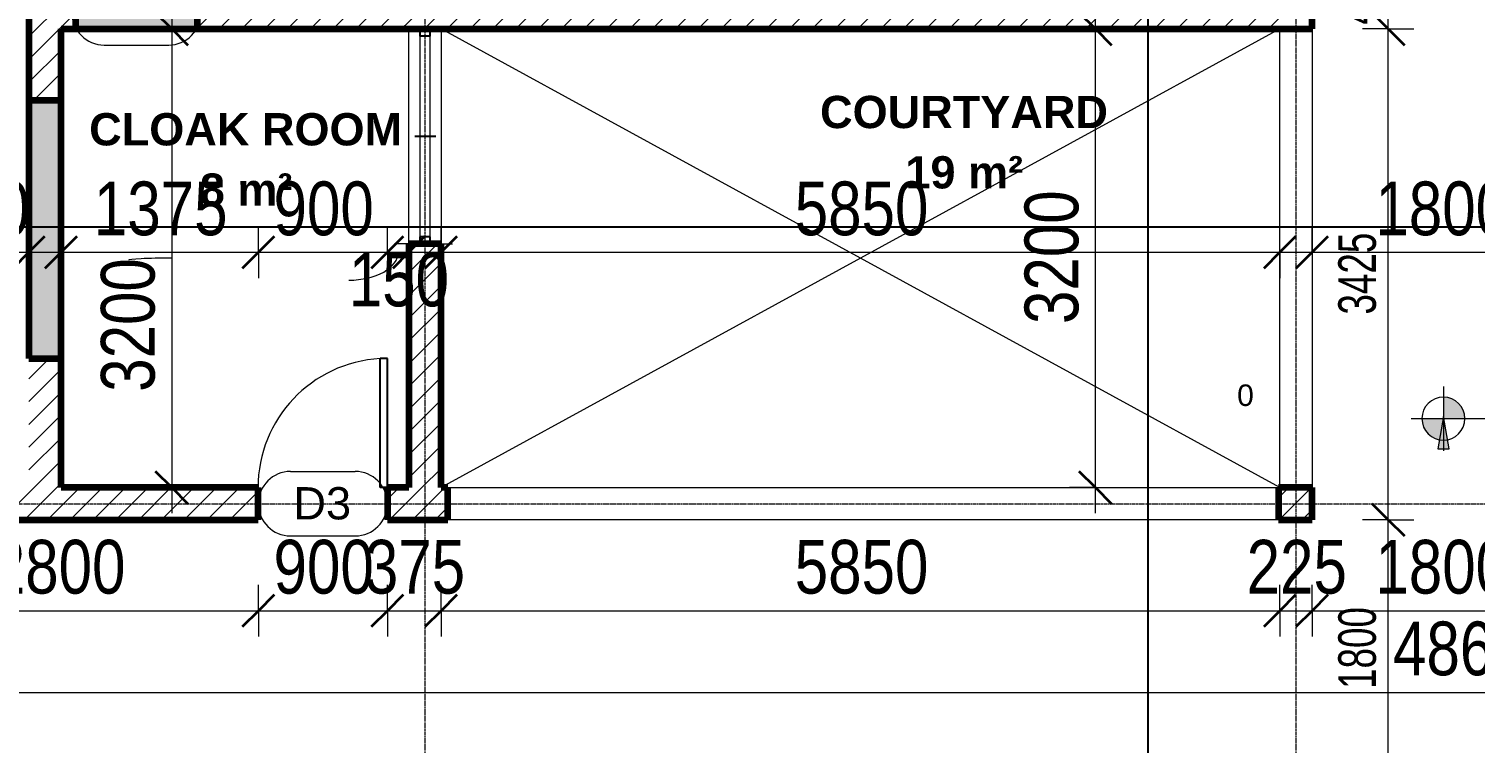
# Model space of a CAD drawing. Header units: millimetres. Extents: x -35190 to 411743, y -233114 to 23872.
# Drawn here: x 5224 to 15310, y -1773 to 3210 of the extents above; entities that cross this region are included whole.
import ezdxf

# ---------------------------------------------------------------- set-up
doc = ezdxf.new("R2010")
doc.units = ezdxf.units.MM
doc.linetypes.add('Grid Line', pattern=[22.225, 12.7, -3.175, 3.175, -3.175])
for name, color, linetype, lineweight in [('A-ANNO-DIMS', 211, 'Continuous', 9), ('A-ANNO-DIMS-75', 211, 'Continuous', 9), ('A-AREA-IDEN', 2, 'Continuous', 9), ('A-DETL-GENF', 92, 'Continuous', 18), ('A-DETL-THIN', 151, 'Continuous', 18), ('A-DOOR', 31, 'Continuous', 18), ('A-DOOR-IDEN', 31, 'Continuous', 9), ('A-GLAZ', 151, 'Continuous', 18), ('A-WALL', 113, 'Continuous', 18), ('A-WALL-PATT', 111, 'Continuous', 18), ('G-ANNO-DIMS', 111, 'Continuous', 9), ('G-ANNO-TEXT', 231, 'Continuous', 9), ('S-GRID', 1, 'Continuous', 9)]:
    doc.layers.add(name, color=color, linetype=linetype, lineweight=lineweight)
doc.styles.add('Arial_1', font='arial.ttf', dxfattribs={"height": 150})
doc.styles.add('Arial_10', font='arial.ttf', dxfattribs={"height": 225})
doc.styles.add('Arial_3', font='arial.ttf', dxfattribs={"width": 0.8, "height": 375})
doc.styles.add('Arial_8', font='arial.ttf', dxfattribs={"width": 0.7, "height": 262.5})
doc.styles.add('Arial_B', font='arialbd.ttf', dxfattribs={"height": 225})
doc.dimstyles.new('main_4_5mm', dxfattribs={"dimscale": 304.8, "dimtxt": 382.597275, "dimasz": 0.738189, "dimexe": 0.590551, "dimexo": 0.0625, "dimgap": 0.024606, "dimtad": 1, "dimdec": 0, "dimzin": 0, "dimdsep": 46, "dimtxsty": 'Arial_3', "dimblk1": 'OBLIQUE', "dimblk2": 'OBLIQUE', "dimsah": 1, "dimcen": 0.09, "dimdle": 0.590551, "dimazin": 0, "dimtfac": 1, "dimtdec": 4, "dimtix": 1, "dimtmove": 0, "dimatfit": 3, "dimfxl": 0.590551, "dimfxlon": 1, "dimtvp": 1, "dimtolj": 1, "dimtzin": 0, "dimarcsym": 2})
doc.dimstyles.new('main_4_5mm_1', dxfattribs={"dimscale": 304.8, "dimtxt": 382.597275, "dimasz": 0.738189, "dimexe": 0.590551, "dimexo": 0.0625, "dimgap": 0.024606, "dimtad": 1, "dimdec": 0, "dimzin": 0, "dimdsep": 46, "dimtxsty": 'Arial_3', "dimblk1": 'OBLIQUE', "dimblk2": 'OBLIQUE', "dimsah": 1, "dimcen": 0.09, "dimdle": 0.590551, "dimazin": 0, "dimtfac": 1, "dimtdec": 4, "dimtix": 1, "dimtmove": 1, "dimatfit": 3, "dimfxl": 0.590551, "dimfxlon": 1, "dimtvp": 1, "dimtolj": 1, "dimtzin": 0, "dimarcsym": 2})
doc.dimstyles.new('main_4_5mm_2', dxfattribs={"dimscale": 304.8, "dimtxt": 382.597275, "dimasz": 0.738189, "dimexe": 0.590551, "dimexo": 0.0625, "dimgap": 0.024606, "dimtad": 1, "dimdec": 0, "dimzin": 0, "dimdsep": 46, "dimtxsty": 'Arial_3', "dimblk1": 'OBLIQUE', "dimblk2": 'OBLIQUE', "dimsah": 1, "dimcen": 0.09, "dimdle": 0.590551, "dimazin": 0, "dimtfac": 1, "dimtdec": 4, "dimtix": 1, "dimtmove": 0, "dimatfit": 3, "dimfxl": 0.590551, "dimfxlon": 1, "dimtvp": 1, "dimtolj": 1, "dimtzin": 0, "dimarcsym": 2})
doc.dimstyles.new('small_3_5mm', dxfattribs={"dimscale": 304.8, "dimtxt": 267.818092, "dimasz": 0.738189, "dimexe": 0.590551, "dimexo": 0.0625, "dimgap": 0.024606, "dimtad": 1, "dimdec": 0, "dimzin": 0, "dimdsep": 46, "dimtxsty": 'Arial_8', "dimblk1": 'OBLIQUE', "dimblk2": 'OBLIQUE', "dimsah": 1, "dimcen": 0.09, "dimdle": 0.590551, "dimazin": 0, "dimtfac": 1, "dimtdec": 4, "dimtix": 1, "dimtmove": 0, "dimatfit": 3, "dimfxl": 0.590551, "dimfxlon": 1, "dimtvp": 1, "dimtolj": 1, "dimtzin": 0, "dimarcsym": 2})
pattern_1 = [(45, (0, 0), (-79.5495, 79.5495), [])]

# ---------------------------------------------------------------- blocks, each defined once
blk = doc.blocks.new('M_Single-Flush - 900 x 2100mm-426325-GROUND FLOOR')
at = {"layer": 'A-DOOR', "lineweight": 25}
for p, q in [((399, 112), (399, 1013)), ((450, 1013), (399, 1013)), ((450, 112), (450, 1013)), ((450, 112), (399, 112))]:
    blk.add_line(p, q, dxfattribs=at)
at = {"layer": 'A-DOOR'}
blk.add_arc((450, 112), 902, 93.2424, 180, dxfattribs=at)
blk = doc.blocks.new('Sliding - 2L - SL1_5 X 1_8-424779-GROUND FLOOR')
at = {"layer": 'A-GLAZ'}
for p, q in [((-424, 112), (-424, 212)), ((1076, 112), (1076, 212)), ((1026, 35), (-374, 35)), ((-374, -35), (1026, -35)), ((-424, -112), (-424, -192)), ((1076, -112), (1076, -212))]:
    blk.add_line(p, q, dxfattribs=at)
at = {"layer": 'A-GLAZ', "lineweight": 25}
for p, q in [((-374, 35), (-424, 35)), ((-374, -35), (-374, 35)), ((326, -75), (326, 72)), ((1076, 35), (1026, 35)), ((1026, -35), (1026, 35)), ((-424, -35), (-374, -35)), ((1026, -35), (1076, -35))]:
    blk.add_line(p, q, dxfattribs=at)
blk = doc.blocks.new('DIMBLOCK12-GROUND FLOOR')
at = {"layer": 'A-ANNO-DIMS-75', "transparency": 16777216}
for p, q in [((6220, 3390), (6220, -170)), ((6220, 3210), (6040, 3210)), ((6220, 3210), (6400, 3210)), ((6220, 10), (6040, 10)), ((6220, 10), (6400, 10))]:
    blk.add_line(p, q, dxfattribs=at)
at = {"layer": 'A-ANNO-DIMS-75', "lineweight": 35, "transparency": 16777216}
for p, q in [((6220, 3210), (6107, 3322)), ((6220, 3210), (6332, 3097)), ((6220, 10), (6107, 122)), ((6220, 10), (6332, -103))]:
    blk.add_line(p, q, dxfattribs=at)
at = {"layer": 'A-ANNO-DIMS-75', "transparency": 16777216}
blk.add_ellipse((6220, 1597), major_axis=(302, 0), ratio=0.043417, start_param=1.570796, end_param=3.141593, dxfattribs=at)
at = {"layer": 'A-ANNO-DIMS-75', "color": 0, "transparency": 16777216, "insert": (5726, 678), "char_height": 375, "width": 1101.88, "attachment_point": 1, "rotation": 90, "line_spacing_factor": 0.941778, "style": 'Arial_3'}
blk.add_mtext('3200', dxfattribs=at)
blk = doc.blocks.new('_Oblique')
at = {"color": 0, "linetype": 'ByBlock', "lineweight": -2}
blk.add_line((-0.5, -0.5), (0.5, 0.5), dxfattribs=at)
blk = doc.blocks.new('DIMBLOCK13-GROUND FLOOR')
at = {"layer": 'A-ANNO-DIMS-75', "transparency": 16777216}
for p, q in [((8099, 1651), (8099, 1831)), ((13949, 1651), (13949, 1831)), ((7919, 1651), (14129, 1651)), ((8099, 1651), (8099, 1471)), ((13949, 1651), (13949, 1471))]:
    blk.add_line(p, q, dxfattribs=at)
at = {"layer": 'A-ANNO-DIMS-75', "lineweight": 35, "transparency": 16777216}
for p, q in [((8099, 1651), (8211, 1763)), ((13949, 1651), (14061, 1763)), ((8099, 1651), (7986, 1538)), ((13949, 1651), (13836, 1538))]:
    blk.add_line(p, q, dxfattribs=at)
at = {"layer": 'A-ANNO-DIMS-75', "color": 0, "transparency": 16777216, "insert": (10565, 2145), "char_height": 375, "width": 1101.88, "attachment_point": 1, "line_spacing_factor": 0.941778, "style": 'Arial_3'}
blk.add_mtext('5850', dxfattribs=at)
blk = doc.blocks.new('DIMBLOCK16-GROUND FLOOR')
at = {"layer": 'A-ANNO-DIMS-75', "transparency": 16777216}
for p, q in [((14174, 1651), (14174, 1831)), ((15974, 1651), (15974, 1831)), ((13994, 1651), (16154, 1651)), ((14174, 1651), (14174, 1471)), ((15974, 1651), (15974, 1471))]:
    blk.add_line(p, q, dxfattribs=at)
at = {"layer": 'A-ANNO-DIMS-75', "lineweight": 35, "transparency": 16777216}
for p, q in [((14174, 1651), (14286, 1763)), ((15974, 1651), (16086, 1763)), ((14174, 1651), (14061, 1538)), ((15974, 1651), (15861, 1538))]:
    blk.add_line(p, q, dxfattribs=at)
at = {"layer": 'A-ANNO-DIMS-75', "color": 0, "transparency": 16777216, "insert": (14615, 2145), "char_height": 375, "width": 1101.88, "attachment_point": 1, "line_spacing_factor": 0.941778, "style": 'Arial_3'}
blk.add_mtext('1800', dxfattribs=at)
blk = doc.blocks.new('DIMBLOCK90-GROUND FLOOR')
at = {"layer": 'A-ANNO-DIMS-75', "transparency": 16777216}
for p, q in [((4024, -850), (4024, -670)), ((6824, -850), (6824, -670)), ((4024, -850), (6824, -850)), ((4024, -850), (4024, -1030)), ((6824, -850), (6824, -1030))]:
    blk.add_line(p, q, dxfattribs=at)
at = {"layer": 'A-ANNO-DIMS-75', "lineweight": 35, "transparency": 16777216}
for p, q in [((4024, -850), (4136, -737)), ((6824, -850), (6936, -737)), ((4024, -850), (3911, -962)), ((6824, -850), (6711, -962))]:
    blk.add_line(p, q, dxfattribs=at)
at = {"layer": 'A-ANNO-DIMS-75', "color": 0, "transparency": 16777216, "insert": (4965, -355), "char_height": 375, "width": 1101.88, "attachment_point": 1, "line_spacing_factor": 0.941778, "style": 'Arial_3'}
blk.add_mtext('2800', dxfattribs=at)
blk = doc.blocks.new('DIMBLOCK91-GROUND FLOOR')
at = {"layer": 'A-ANNO-DIMS-75', "transparency": 16777216}
for p, q in [((6824, -850), (6824, -670)), ((7724, -850), (7724, -670)), ((6824, -850), (7724, -850)), ((6824, -850), (6824, -1030)), ((7724, -850), (7724, -1030))]:
    blk.add_line(p, q, dxfattribs=at)
at = {"layer": 'A-ANNO-DIMS-75', "lineweight": 35, "transparency": 16777216}
for p, q in [((6824, -850), (6936, -737)), ((7724, -850), (7836, -737)), ((6824, -850), (6711, -962)), ((7724, -850), (7611, -962))]:
    blk.add_line(p, q, dxfattribs=at)
at = {"layer": 'A-ANNO-DIMS-75', "color": 0, "transparency": 16777216, "insert": (6930, -355), "char_height": 375, "width": 826.41, "attachment_point": 1, "line_spacing_factor": 0.941778, "style": 'Arial_3'}
blk.add_mtext('900', dxfattribs=at)
blk = doc.blocks.new('DIMBLOCK92-GROUND FLOOR')
at = {"layer": 'A-ANNO-DIMS-75', "transparency": 16777216}
for p, q in [((7724, -850), (7724, -670)), ((8099, -850), (8099, -670)), ((7724, -850), (8099, -850)), ((7724, -850), (7724, -1030)), ((8099, -850), (8099, -1030))]:
    blk.add_line(p, q, dxfattribs=at)
at = {"layer": 'A-ANNO-DIMS-75', "lineweight": 35, "transparency": 16777216}
for p, q in [((7724, -850), (7836, -737)), ((8099, -850), (8211, -737)), ((7724, -850), (7611, -962)), ((8099, -850), (7986, -962))]:
    blk.add_line(p, q, dxfattribs=at)
at = {"layer": 'A-ANNO-DIMS-75', "color": 0, "transparency": 16777216, "insert": (7567, -355), "char_height": 375, "width": 826.41, "attachment_point": 1, "line_spacing_factor": 0.941778, "style": 'Arial_3'}
blk.add_mtext('375', dxfattribs=at)
blk = doc.blocks.new('DIMBLOCK93-GROUND FLOOR')
at = {"layer": 'A-ANNO-DIMS-75', "transparency": 16777216}
for p, q in [((8099, -850), (8099, -670)), ((13949, -850), (13949, -670)), ((8099, -850), (13949, -850)), ((8099, -850), (8099, -1030)), ((13949, -850), (13949, -1030))]:
    blk.add_line(p, q, dxfattribs=at)
at = {"layer": 'A-ANNO-DIMS-75', "lineweight": 35, "transparency": 16777216}
for p, q in [((8099, -850), (8211, -737)), ((13949, -850), (14061, -737)), ((8099, -850), (7986, -962)), ((13949, -850), (13836, -962))]:
    blk.add_line(p, q, dxfattribs=at)
at = {"layer": 'A-ANNO-DIMS-75', "color": 0, "transparency": 16777216, "insert": (10565, -355), "char_height": 375, "width": 1101.88, "attachment_point": 1, "line_spacing_factor": 0.941778, "style": 'Arial_3'}
blk.add_mtext('5850', dxfattribs=at)
blk = doc.blocks.new('DIMBLOCK94-GROUND FLOOR')
at = {"layer": 'A-ANNO-DIMS-75', "transparency": 16777216}
for p, q in [((13949, -850), (13949, -670)), ((14174, -850), (14174, -670)), ((13949, -850), (14174, -850)), ((13949, -850), (13949, -1030)), ((14174, -850), (14174, -1030))]:
    blk.add_line(p, q, dxfattribs=at)
at = {"layer": 'A-ANNO-DIMS-75', "lineweight": 35, "transparency": 16777216}
for p, q in [((13949, -850), (14061, -737)), ((14174, -850), (14286, -737)), ((13949, -850), (13836, -962)), ((14174, -850), (14061, -962))]:
    blk.add_line(p, q, dxfattribs=at)
at = {"layer": 'A-ANNO-DIMS-75', "color": 0, "transparency": 16777216, "insert": (13717, -355), "char_height": 375, "width": 826.41, "attachment_point": 1, "line_spacing_factor": 0.941778, "style": 'Arial_3'}
blk.add_mtext('225', dxfattribs=at)
blk = doc.blocks.new('DIMBLOCK95-GROUND FLOOR')
at = {"layer": 'A-ANNO-DIMS-75', "transparency": 16777216}
for p, q in [((14174, -850), (14174, -670)), ((15974, -850), (15974, -670)), ((14174, -850), (15974, -850)), ((14174, -850), (14174, -1030)), ((15974, -850), (15974, -1030))]:
    blk.add_line(p, q, dxfattribs=at)
at = {"layer": 'A-ANNO-DIMS-75', "lineweight": 35, "transparency": 16777216}
for p, q in [((14174, -850), (14286, -737)), ((15974, -850), (16086, -737)), ((14174, -850), (14061, -962)), ((15974, -850), (15861, -962))]:
    blk.add_line(p, q, dxfattribs=at)
at = {"layer": 'A-ANNO-DIMS-75', "color": 0, "transparency": 16777216, "insert": (14615, -355), "char_height": 375, "width": 1101.88, "attachment_point": 1, "line_spacing_factor": 0.941778, "style": 'Arial_3'}
blk.add_mtext('1800', dxfattribs=at)
blk = doc.blocks.new('DIMBLOCK167-GROUND FLOOR')
at = {"layer": 'A-ANNO-DIMS-75', "transparency": 16777216}
for p, q in [((5449, 1651), (5449, 1831)), ((6824, 1651), (6824, 1831)), ((5269, 1651), (6824, 1651)), ((5449, 1651), (5449, 1471)), ((6824, 1651), (6824, 1471))]:
    blk.add_line(p, q, dxfattribs=at)
at = {"layer": 'A-ANNO-DIMS-75', "lineweight": 35, "transparency": 16777216}
for p, q in [((5449, 1651), (5561, 1763)), ((6824, 1651), (6936, 1763)), ((5449, 1651), (5336, 1538)), ((6824, 1651), (6711, 1538))]:
    blk.add_line(p, q, dxfattribs=at)
at = {"layer": 'A-ANNO-DIMS-75', "color": 0, "transparency": 16777216, "insert": (5677, 2145), "char_height": 375, "width": 1101.88, "attachment_point": 1, "line_spacing_factor": 0.941778, "style": 'Arial_3'}
blk.add_mtext('1375', dxfattribs=at)
blk = doc.blocks.new('DIMBLOCK168-GROUND FLOOR')
at = {"layer": 'A-ANNO-DIMS-75', "transparency": 16777216}
for p, q in [((6824, 1651), (6824, 1831)), ((7724, 1651), (7724, 1831)), ((6824, 1651), (7724, 1651)), ((6824, 1651), (6824, 1471)), ((7724, 1651), (7724, 1471))]:
    blk.add_line(p, q, dxfattribs=at)
at = {"layer": 'A-ANNO-DIMS-75', "lineweight": 35, "transparency": 16777216}
for p, q in [((6824, 1651), (6936, 1763)), ((7724, 1651), (7836, 1763)), ((6824, 1651), (6711, 1538)), ((7724, 1651), (7611, 1538))]:
    blk.add_line(p, q, dxfattribs=at)
at = {"layer": 'A-ANNO-DIMS-75', "color": 0, "transparency": 16777216, "insert": (6930, 2145), "char_height": 375, "width": 826.41, "attachment_point": 1, "line_spacing_factor": 0.941778, "style": 'Arial_3'}
blk.add_mtext('900', dxfattribs=at)
blk = doc.blocks.new('DIMBLOCK169-GROUND FLOOR')
at = {"layer": 'A-ANNO-DIMS-75', "transparency": 16777216}
for p, q in [((7724, 1651), (7724, 1831)), ((7874, 1651), (7874, 1831)), ((7724, 1651), (8054, 1651)), ((7724, 1651), (7724, 1471)), ((7874, 1651), (7874, 1471))]:
    blk.add_line(p, q, dxfattribs=at)
at = {"layer": 'A-ANNO-DIMS-75', "lineweight": 35, "transparency": 16777216}
for p, q in [((7724, 1651), (7836, 1763)), ((7874, 1651), (7986, 1763)), ((7724, 1651), (7611, 1538)), ((7874, 1651), (7761, 1538))]:
    blk.add_line(p, q, dxfattribs=at)
at = {"layer": 'A-ANNO-DIMS-75', "transparency": 16777216}
blk.add_ellipse((7455, 1651), major_axis=(-344, 0), ratio=0.564746, start_param=1.570796, end_param=3.141593, dxfattribs=at)
at = {"layer": 'A-ANNO-DIMS-75', "color": 0, "transparency": 16777216, "insert": (7455, 1649), "char_height": 375, "width": 826.41, "attachment_point": 1, "line_spacing_factor": 0.941778, "style": 'Arial_3'}
blk.add_mtext('150', dxfattribs=at)
blk = doc.blocks.new('DIMBLOCK175-GROUND FLOOR')
at = {"layer": 'A-ANNO-DIMS-75', "transparency": 16777216}
for p, q in [((4524, 1651), (4524, 1831)), ((5224, 1651), (5224, 1831)), ((4524, 1651), (5404, 1651)), ((4524, 1651), (4524, 1471)), ((5224, 1651), (5224, 1471))]:
    blk.add_line(p, q, dxfattribs=at)
at = {"layer": 'A-ANNO-DIMS-75', "lineweight": 35, "transparency": 16777216}
for p, q in [((4524, 1651), (4636, 1763)), ((5224, 1651), (5336, 1763)), ((4524, 1651), (4411, 1538)), ((5224, 1651), (5111, 1538))]:
    blk.add_line(p, q, dxfattribs=at)
at = {"layer": 'A-ANNO-DIMS-75', "color": 0, "transparency": 16777216, "insert": (4530, 2145), "char_height": 375, "width": 826.41, "attachment_point": 1, "line_spacing_factor": 0.941778, "style": 'Arial_3'}
blk.add_mtext('700', dxfattribs=at)
blk = doc.blocks.new('DIMBLOCK188-GROUND FLOOR')
at = {"layer": 'A-ANNO-DIMS-75', "lineweight": 35, "transparency": 16777216}
for p, q in [((14704, -215), (14592, -103)), ((14704, -215), (14817, -328)), ((14704, -2015), (14592, -1903)), ((14704, -2015), (14817, -2128))]:
    blk.add_line(p, q, dxfattribs=at)
at = {"layer": 'A-ANNO-DIMS-75', "transparency": 16777216}
for p, q in [((14704, -215), (14524, -215)), ((14704, -2195), (14704, -215)), ((14704, -215), (14884, -215)), ((14704, -2015), (14524, -2015)), ((14704, -2015), (14884, -2015))]:
    blk.add_line(p, q, dxfattribs=at)
at = {"layer": 'A-ANNO-DIMS-75', "color": 0, "transparency": 16777216, "insert": (14356, -1395), "char_height": 262.5, "width": 672.43, "attachment_point": 1, "rotation": 90, "line_spacing_factor": 0.941778, "style": 'Arial_8'}
blk.add_mtext('1800', dxfattribs=at)
blk = doc.blocks.new('DIMBLOCK189-GROUND FLOOR')
at = {"layer": 'A-ANNO-DIMS-75', "lineweight": 35, "transparency": 16777216}
for p, q in [((14704, 3210), (14592, 3322)), ((14704, 3210), (14817, 3097)), ((14704, -215), (14592, -103)), ((14704, -215), (14817, -328))]:
    blk.add_line(p, q, dxfattribs=at)
at = {"layer": 'A-ANNO-DIMS-75', "transparency": 16777216}
for p, q in [((14704, 3210), (14524, 3210)), ((14704, -215), (14704, 3210)), ((14704, 3210), (14884, 3210)), ((14704, -215), (14524, -215)), ((14704, -215), (14884, -215))]:
    blk.add_line(p, q, dxfattribs=at)
at = {"layer": 'A-ANNO-DIMS-75', "color": 0, "transparency": 16777216, "insert": (14356, 1217), "char_height": 262.5, "width": 672.43, "attachment_point": 1, "rotation": 90, "line_spacing_factor": 0.941778, "style": 'Arial_8'}
blk.add_mtext('3425', dxfattribs=at)
blk = doc.blocks.new('DIMBLOCK190-GROUND FLOOR')
at = {"layer": 'A-ANNO-DIMS-75', "lineweight": 35, "transparency": 16777216}
for p, q in [((14704, 3692), (14592, 3804)), ((14704, 3692), (14817, 3579)), ((14704, 3210), (14592, 3322)), ((14704, 3210), (14817, 3097))]:
    blk.add_line(p, q, dxfattribs=at)
at = {"layer": 'A-ANNO-DIMS-75', "transparency": 16777216}
for p, q in [((14704, 3692), (14524, 3692)), ((14704, 3210), (14704, 3692)), ((14704, 3692), (14884, 3692)), ((14704, 3210), (14524, 3210)), ((14704, 3210), (14884, 3210))]:
    blk.add_line(p, q, dxfattribs=at)
at = {"layer": 'A-ANNO-DIMS-75', "color": 0, "transparency": 16777216, "insert": (14356, 3241), "char_height": 262.5, "width": 504.32, "attachment_point": 1, "rotation": 90, "line_spacing_factor": 0.941778, "style": 'Arial_8'}
blk.add_mtext('482', dxfattribs=at)
blk = doc.blocks.new('DIMBLOCK476-GROUND FLOOR')
at = {"layer": 'A-ANNO-DIMS-75', "transparency": 16777216}
for p, q in [((-9021, -1419), (-9021, -1239)), ((39644, -1419), (39644, -1239)), ((-9201, -1419), (39824, -1419)), ((-9021, -1419), (-9021, -1599)), ((39644, -1419), (39644, -1599))]:
    blk.add_line(p, q, dxfattribs=at)
at = {"layer": 'A-ANNO-DIMS-75', "lineweight": 35, "transparency": 16777216}
for p, q in [((-9021, -1419), (-8909, -1307)), ((39644, -1419), (39756, -1307)), ((-9021, -1419), (-9134, -1532)), ((39644, -1419), (39531, -1532))]:
    blk.add_line(p, q, dxfattribs=at)
at = {"layer": 'A-ANNO-DIMS-75', "color": 0, "transparency": 16777216, "insert": (14738, -925), "char_height": 375, "width": 1377.35, "attachment_point": 1, "line_spacing_factor": 0.941778, "style": 'Arial_3'}
blk.add_mtext('48665', dxfattribs=at)
blk = doc.blocks.new('DIMBLOCK478-GROUND FLOOR')
at = {"layer": 'A-ANNO-DIMS-75', "transparency": 16777216}
for p, q in [((12662, -170), (12662, 3390)), ((12662, 3210), (12482, 3210)), ((12662, 3210), (12842, 3210)), ((12662, 10), (12482, 10)), ((12662, 10), (12842, 10))]:
    blk.add_line(p, q, dxfattribs=at)
at = {"layer": 'A-ANNO-DIMS-75', "lineweight": 35, "transparency": 16777216}
for p, q in [((12662, 3210), (12550, 3322)), ((12662, 3210), (12775, 3097)), ((12662, 10), (12550, 122)), ((12662, 10), (12775, -103))]:
    blk.add_line(p, q, dxfattribs=at)
at = {"layer": 'A-ANNO-DIMS-75', "color": 0, "transparency": 16777216, "insert": (12168, 1151), "char_height": 375, "width": 1101.88, "attachment_point": 1, "rotation": 90, "line_spacing_factor": 0.941778, "style": 'Arial_3'}
blk.add_mtext('3200', dxfattribs=at)
blk = doc.blocks.new('Spot Elevations - M_Spot Elevation - Target Filled-23738-GROUND FLOOR')
at = {"layer": 'G-ANNO-DIMS'}
h = blk.add_hatch(color=256, dxfattribs=at)
edge = h.paths.add_edge_path()
edge.add_line((0, 0), (-2, 0))
edge.add_arc((0, 0), 2, 90, 180, ccw=False)
edge.add_line((0, 2), (0, 0))
h = blk.add_hatch(color=256, dxfattribs=at)
edge = h.paths.add_edge_path()
edge.add_line((0, 0), (2, 0))
edge.add_arc((0, 0), 2, 270, 360, ccw=False)
edge.add_line((0, -2), (0, 0))
for p, q in [((0, -3), (0, 3)), ((-3, 0), (14, 0))]:
    blk.add_line(p, q, dxfattribs=at)
blk.add_circle((0, 0), 2, dxfattribs=at)
blk = doc.blocks.new('M_Door Tag - M_Door Tag-1233-GROUND FLOOR')
at = {"layer": 'A-DOOR-IDEN'}
for p, q in [((-3, 3), (3, 3)), ((-3, -3), (3, -3))]:
    blk.add_line(p, q, dxfattribs=at)
for centre, start, end in [((-3, 0), 90, 270), ((3, 0), 270, 90)]:
    blk.add_arc(centre, 3, start, end, dxfattribs=at)

msp = doc.modelspace()

# ---------------------------------------------------------------- hatches: boundary and pattern name
at = {"layer": 'A-DETL-GENF'}
h = msp.add_hatch(color=7, dxfattribs=at)
h.paths.add_polyline_path([(8098.9, -7002.3), (8098.9, -4047.3), (7873.9, -4047.3), (7873.9, -7002.3)])
h.paths.add_polyline_path([(5448.9, 909.7), (5448.9, 2709.7), (5223.9, 2709.7), (5223.9, 909.7)])
h.paths.add_polyline_path([(5548.9, 3209.7), (6398.9, 3209.7), (6398.9, 3434.7), (5548.9, 3434.7)])
at = {"layer": 'A-WALL-PATT'}
h = msp.add_hatch(dxfattribs=at)
h.set_pattern_fill('FP_1', color=256, style=0, pattern_type=2)
h.set_pattern_definition(pattern_1)
h.paths.add_polyline_path([(8098.9, 9.7), (8098.9, 1709.7), (7873.9, 1709.7), (7873.9, 9.7)])
h.paths.add_polyline_path([(7873.9, 3209.7), (8098.9, 3209.7), (8098.9, 7109.7), (7873.9, 7109.7), (7873.9, 3317.7)])
h = msp.add_hatch(dxfattribs=at)
h.set_pattern_fill('FP_1', color=256, style=0, pattern_type=2)
h.set_pattern_definition(pattern_1)
h.paths.add_polyline_path([(5448.9, 9.7), (5448.9, 909.7), (5223.9, 909.7), (5223.9, 9.7)])
h.paths.add_polyline_path([(5448.9, 2709.7), (5448.9, 3587.7), (5223.9, 3587.7), (5223.9, 2709.7)])
h.paths.add_polyline_path([(5223.9, 4487.7), (5448.9, 4487.7), (5448.9, 6309.7), (5223.9, 6309.7), (5223.9, 4570.3)])
h = msp.add_hatch(dxfattribs=at)
h.set_pattern_fill('FP_1', style=0, pattern_type=2)
h.set_pattern_definition(pattern_1)
h.paths.add_polyline_path([(7873.9, 3209.7), (7873.9, 3434.7), (6398.9, 3434.7), (6398.9, 3209.7), (7805.6, 3209.7)])
h.paths.add_polyline_path([(5448.9, 3209.7), (5548.9, 3209.7), (5548.9, 3434.7), (5448.9, 3434.7)])
h = msp.add_hatch(dxfattribs=at)
h.set_pattern_fill('FP_1', color=256, style=0, pattern_type=2)
h.set_pattern_definition(pattern_1)
h.paths.add_polyline_path([(8098.9, 3209.7), (13948.9, 3209.7), (13948.9, 3434.7), (8098.9, 3434.7), (8098.9, 3317.7)])
h = msp.add_hatch(dxfattribs=at)
h.set_pattern_fill('FP_1', color=256, style=0, pattern_type=2)
h.set_pattern_definition(pattern_1)
h.paths.add_polyline_path([(-351.1, -215.3), (-251.1, -215.3), (-251.1, 9.7), (-351.1, 9.7)])
h.paths.add_polyline_path([(1966.7, -215.3), (2223.9, -215.3), (2223.9, 9.7), (948.9, 9.7), (948.9, -215.3)])
h.paths.add_polyline_path([(4023.9, -215.3), (6823.9, -215.3), (6823.9, 9.7), (4023.9, 9.7)])
h.paths.add_polyline_path([(7723.9, -215.3), (8146.1, -215.3), (8146.1, 9.7), (7723.9, 9.7)])
h.paths.add_polyline_path([(13939.2, -215.3), (14173.9, -215.3), (14173.9, 9.7), (13939.2, 9.7)])
at = {"layer": 'G-ANNO-DIMS'}
msp.add_hatch(color=256, dxfattribs=at).paths.add_polyline_path([(15089.5, 505.7), (15049.9, 280.7), (15129.2, 280.7)])

# ---------------------------------------------------------------- linework, layer by layer
for p, q in [((13028.5, 23872.4), (13028.5, -29344)), ((-29362.6, 1827.7), (58473.6, 1827.7))]:
    msp.add_line(p, q)
at = {"layer": 'A-DETL-THIN', "lineweight": 100}
for p, q in [((5548.9, 3434.7), (5548.9, 3209.7)), ((6398.9, 3209.7), (6398.9, 3434.7)), ((5548.9, 3209.7), (6398.9, 3209.7)), ((5448.9, 2709.7), (5223.9, 2709.7)), ((5223.9, 2709.7), (5223.9, 909.7)), ((5448.9, 909.7), (5448.9, 2709.7)), ((5223.9, 909.7), (5448.9, 909.7))]:
    msp.add_line(p, q, dxfattribs=at)
at = {"layer": 'A-DETL-THIN'}
for p, q in [((13948.9, 3209.7), (8098.9, 9.7)), ((13948.9, 9.7), (8098.9, 3209.7))]:
    msp.add_line(p, q, dxfattribs=at)
at = {"layer": 'A-WALL', "lineweight": 140}
for p, q in [((14173.9, 3209.7), (14173.9, 3691.7)), ((5223.9, 3587.7), (5223.9, 2709.7)), ((5448.9, 2709.7), (5448.9, 3209.7)), ((6398.9, 3209.7), (14173.9, 3209.7)), ((7873.9, 1709.7), (7873.9, 9.7)), ((8098.9, 1709.7), (7873.9, 1709.7)), ((8098.9, 9.7), (8098.9, 1709.7)), ((5448.9, 9.7), (5448.9, 909.7)), ((6823.9, 9.7), (5448.9, 9.7)), ((6823.9, -215.3), (6823.9, 9.7)), ((7873.9, 9.7), (7723.9, 9.7)), ((7723.9, 9.7), (7723.9, -215.3)), ((8146.1, 9.7), (8098.9, 9.7)), ((8146.1, -215.3), (8146.1, 9.7)), ((14173.9, 9.7), (13939.2, 9.7)), ((13939.2, 9.7), (13939.2, -215.3)), ((14173.9, -215.3), (14173.9, 9.7)), ((4023.9, -215.3), (6823.9, -215.3)), ((7723.9, -215.3), (8146.1, -215.3)), ((13939.2, -215.3), (14173.9, -215.3))]:
    msp.add_line(p, q, dxfattribs=at)
at = {"layer": 'A-WALL', "color": 250, "lineweight": 140}
msp.add_line((5448.9, 3209.7), (5548.9, 3209.7), dxfattribs=at)
at = {"layer": 'A-WALL'}
for p, q in [((7873.9, 1709.7), (7873.9, 3209.7)), ((8098.9, 3209.7), (8098.9, 1709.7)), ((13948.9, 9.7), (13948.9, 3209.7)), ((14173.9, 3209.7), (14173.9, 9.7)), ((8146.1, 9.7), (13939.2, 9.7)), ((13939.2, -215.3), (8146.1, -215.3))]:
    msp.add_line(p, q, dxfattribs=at)
at = {"layer": 'G-ANNO-DIMS'}
for p, q in [((15089.5, 505.7), (15049.9, 280.7)), ((15129.2, 280.7), (15089.5, 505.7)), ((15089.5, 505.7), (15089.5, 490.7)), ((15049.9, 280.7), (15129.2, 280.7))]:
    msp.add_line(p, q, dxfattribs=at)
at = {"layer": 'S-GRID', "linetype": 'Grid Line'}
for p, q in [((7986.4, -23401.6), (7986.4, 18871.1)), ((14061.4, -23401.6), (14061.4, 18871.1)), ((-16035.3, -102.8), (47071.4, -102.8))]:
    msp.add_line(p, q, dxfattribs=at)

# ---------------------------------------------------------------- block references
at = {"layer": 'A-DOOR'}
msp.add_blockref('M_Single-Flush - 900 x 2100mm-426325-GROUND FLOOR', (7273.9, -102.8), dxfattribs=at)
at = {"layer": 'A-DOOR-IDEN', "xscale": 74.99999999999996, "yscale": 74.99999999999996, "zscale": 74.99999999999996}
for p in [(5973.9, 3322.2), (7273.9, -102.8)]:
    msp.add_blockref('M_Door Tag - M_Door Tag-1233-GROUND FLOOR', p, dxfattribs=at)
at = {"layer": 'A-GLAZ', "rotation": 89.99999999999997}
msp.add_blockref('Sliding - 2L - SL1_5 X 1_8-424779-GROUND FLOOR', (7986.4, 2133.5), dxfattribs=at)
at = {"layer": 'G-ANNO-DIMS', "extrusion": (0, 0, -1), "xscale": 74.99999999999996, "yscale": 74.99999999999996, "zscale": 74.99999999999996, "rotation": 180}
msp.add_blockref('Spot Elevations - M_Spot Elevation - Target Filled-23738-GROUND FLOOR', (-15089.5, 490.7), dxfattribs=at)

# ---------------------------------------------------------------- texts
at = {"layer": 'A-AREA-IDEN', "char_height": 225, "attachment_point": 1, "style": 'Arial_B'}
for s, insert, width in [('COURTYARD', (10741.9, 2742.6), 2453.164), ('CLOAK ROOM', (5644.2, 2622), 2663.607), ('19 m²', (11337, 2321.7), 1010.126), ('8 m²', (6415.6, 2201.1), 793.671)]:
    msp.add_mtext(s, dxfattribs=dict(at, insert=insert, width=width))
at = {"layer": 'A-DOOR-IDEN', "insert": (7068.9, 12.6), "char_height": 225, "width": 493.038, "attachment_point": 1, "style": 'Arial_10'}
msp.add_mtext('D3', dxfattribs=at)

# ---------------------------------------------------------------- dimensions: what is measured, and where the dimension line sits
at = {"layer": 'A-ANNO-DIMS'}
for base, p1, p2, dimstyle, override, picture, middle in [((14704.1, 3691.7), (14524.1, 3209.7), (14524.1, 3691.7), 'small_3_5mm', {"dimpost": '<>', "dimfxl": 482}, 'DIMBLOCK190-GROUND FLOOR', (14562.6, 3450.7)), ((12662.3, 3209.7), (12482.3, 9.7), (12482.3, 3209.7), 'main_4_5mm_2', {"dimpost": '<>', "dimfxl": 3200}, 'DIMBLOCK478-GROUND FLOOR', (12463.2, 1609.7)), ((14704.1, 3209.7), (14524.1, -215.3), (14524.1, 3209.7), 'small_3_5mm', {"dimpost": '<>', "dimfxl": 3425}, 'DIMBLOCK189-GROUND FLOOR', (14562.5, 1497.2)), ((14704.1, -215.3), (14524.1, -2015.3), (14524.1, -215.3), 'small_3_5mm', {"dimpost": '<>', "dimfxl": 1800}, 'DIMBLOCK188-GROUND FLOOR', (14562.6, -1115.3))]:
    dim = msp.add_linear_dim(base=base, p1=p1, p2=p2, angle=90, dimstyle=dimstyle, override=override, dxfattribs=at)
    dim.commit()
    dim.dimension.update_dxf_attribs({"geometry": picture, "text_midpoint": middle})
dim = msp.add_linear_dim(base=(6219.9, 9.7), p1=(6399.9, 3209.7), p2=(6399.9, 9.7), angle=90, dimstyle='main_4_5mm_1', override={"dimpost": '<>', "dimfxl": 3200}, dxfattribs=at)
dim.commit()
dim.dimension.update_dxf_attribs({"geometry": 'DIMBLOCK12-GROUND FLOOR', "text_midpoint": (5975.6, 1229.3), "dimtype": 160, "text_rotation": 90})
for base, p1, p2, dimstyle, override, picture, middle in [((5223.9, 1650.7), (4523.9, 1470.7), (5223.9, 1830.7), 'main_4_5mm', {"dimpost": '<>', "dimfxl": 787.146746}, 'DIMBLOCK175-GROUND FLOOR', (4873.9, 1849.7)), ((6823.9, 1650.7), (5448.9, 1830.7), (6823.9, 1470.7), 'main_4_5mm', {"dimpost": '<>', "dimfxl": 1421.346193}, 'DIMBLOCK167-GROUND FLOOR', (6136.4, 1849.8)), ((7723.9, 1650.7), (6823.9, 1470.7), (7723.9, 1470.7), 'main_4_5mm', {"dimpost": '<>', "dimfxl": 900}, 'DIMBLOCK168-GROUND FLOOR', (7273.9, 1849.7)), ((13948.9, 1650.7), (8098.9, 1830.7), (13948.9, 1830.7), 'main_4_5mm', {"dimpost": '<>', "dimfxl": 5850}, 'DIMBLOCK13-GROUND FLOOR', (11023.9, 1849.7)), ((15973.9, 1650.7), (14173.9, 1830.7), (15973.9, 1830.7), 'main_4_5mm', {"dimpost": '<>', "dimfxl": 1800}, 'DIMBLOCK16-GROUND FLOOR', (15073.9, 1849.7)), ((6823.9, -849.5), (4023.9, -669.5), (6823.9, -669.5), 'main_4_5mm', {"dimpost": '<>', "dimfxl": 2800}, 'DIMBLOCK90-GROUND FLOOR', (5423.9, -650.6)), ((7723.9, -849.5), (6823.9, -669.5), (7723.9, -669.5), 'main_4_5mm', {"dimpost": '<>', "dimfxl": 900}, 'DIMBLOCK91-GROUND FLOOR', (7273.9, -650.6)), ((8098.9, -849.5), (7723.9, -669.5), (8098.9, -669.5), 'main_4_5mm', {"dimpost": '<>', "dimfxl": 375}, 'DIMBLOCK92-GROUND FLOOR', (7911.4, -650.4)), ((13948.9, -849.5), (8098.9, -669.5), (13948.9, -669.5), 'main_4_5mm', {"dimpost": '<>', "dimfxl": 5850}, 'DIMBLOCK93-GROUND FLOOR', (11023.9, -650.6)), ((14173.9, -849.5), (13948.9, -669.5), (14173.9, -669.5), 'main_4_5mm', {"dimpost": '<>', "dimfxl": 225}, 'DIMBLOCK94-GROUND FLOOR', (14061.4, -650.6)), ((15973.9, -849.5), (14173.9, -669.5), (15973.9, -669.5), 'main_4_5mm', {"dimpost": '<>', "dimfxl": 1800}, 'DIMBLOCK95-GROUND FLOOR', (15073.9, -650.6)), ((39643.9, -1419), (-9021.1, -1239), (39643.9, -1239), 'main_4_5mm_2', {"dimpost": '<>', "dimfxl": 48665}, 'DIMBLOCK476-GROUND FLOOR', (15311.4, -1220.1))]:
    dim = msp.add_linear_dim(base=base, p1=p1, p2=p2, dimstyle=dimstyle, override=override, dxfattribs=at)
    dim.commit()
    dim.dimension.update_dxf_attribs({"geometry": picture, "text_midpoint": middle})
dim = msp.add_linear_dim(base=(7873.9, 1650.7), p1=(7723.9, 1470.7), p2=(7873.9, 1830.7), dimstyle='main_4_5mm_1', override={"dimpost": '<>', "dimfxl": 390}, dxfattribs=at)
dim.commit()
dim.dimension.update_dxf_attribs({"geometry": 'DIMBLOCK169-GROUND FLOOR', "text_midpoint": (7867.8, 1398.8), "dimtype": 160})

# ---------------------------------------------------------------- next in the draw order: texts
at = {"layer": 'G-ANNO-TEXT', "color": 7, "insert": (13650.6, 729), "char_height": 150, "width": 144.304, "attachment_point": 1, "style": 'Arial_1', "bg_fill": 3, "box_fill_scale": 1.25, "bg_fill_color": 256, "bg_fill_true_color": 13158600, "bg_fill_transparency": 0}
msp.add_mtext('0', dxfattribs=at)

doc.saveas('drawing.dxf')
